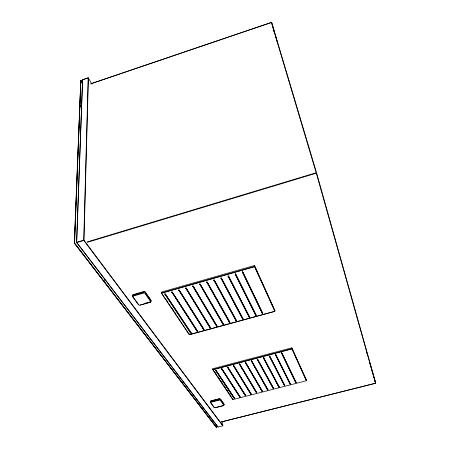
<?xml version="1.0" encoding="UTF-8"?>
<svg xmlns="http://www.w3.org/2000/svg" width="450" height="450" viewBox="0 0 450 450"><rect width="100%" height="100%" fill="white"/><g stroke="black" fill="none" stroke-linecap="round" stroke-linejoin="round"><path stroke-width="0.67" d="M104.732 282.15L104.67 278.561M83.745 240.002L88.189 77.94M83.981 240.058L88.38 78.002M76.607 242.291L82.536 79.999M76.686 242.139L82.597 79.847M74.334 243.096L79.785 105.244M79.768 105.131L80.876 80.286M74.582 243.023L79.903 105.204L74.43 243.084M79.976 105.064L80.882 80.258M132.306 295.301L144.321 291.864M210.341 401.558L219.881 399.111M82.778 79.678L88.02 77.889M82.839 79.706L88.087 77.918M90.416 83.88L271.046 22.523M91.192 83.7L271.069 22.607M76.894 242.252L83.526 240.244M76.972 242.482L83.599 240.48M87.199 241.903L315.743 172.868M87.334 242.325L315.872 173.317M132.812 294.705L143.921 291.459M132.84 295.605L143.82 292.461M133.014 296.156L143.994 293.017M161.73 291.994L254.076 265.641M161.792 292.882L254.216 266.563M161.876 293.158L254.301 266.85M164.886 293.991L165.274 293.878L191.194 332.904L190.856 333.219L164.886 293.991L190.856 333.219M171.81 292.022L172.204 291.909L197.606 331.155L197.263 331.47L171.81 292.022L197.263 331.47M178.763 290.048L179.156 289.935L204.03 329.394L203.692 329.709L178.763 290.048L203.692 329.709M185.737 288.062L186.131 287.949L210.482 327.634L210.139 327.949L185.737 288.062L210.139 327.949M192.735 286.076L193.129 285.964L216.945 325.862L216.607 326.177L192.735 286.076L216.607 326.177M199.755 284.079L200.149 283.967L223.436 324.09L223.093 324.405L199.755 284.079L223.093 324.405M206.797 282.077L207.197 281.964L229.939 322.312L229.601 322.627L206.797 282.077L229.601 322.627M213.862 280.069L214.262 279.956L236.464 320.529L236.132 320.844L213.862 280.069L236.132 320.844M220.95 278.049L221.355 277.937L243.011 318.735L242.674 319.05L220.95 278.049L242.674 319.05M228.066 276.03L228.465 275.918L249.576 316.941L249.244 317.256L228.066 276.03L249.244 317.256M235.198 273.999L235.603 273.887L256.162 315.141L255.831 315.456L235.198 273.999L255.831 315.456M242.359 271.963L242.764 271.851L262.766 313.335L262.434 313.65L242.359 271.963L262.434 313.65M164.897 294.216L165.291 294.103L191.216 333.118M171.833 292.247L172.221 292.134L197.629 331.369M178.785 290.267L179.179 290.154L204.058 329.608M185.76 288.287L186.154 288.174L210.504 327.848M192.757 286.296L193.157 286.183L216.973 326.081M199.778 284.299L200.177 284.186L223.464 324.304M206.826 282.296L207.225 282.184L229.972 322.526M213.891 280.288L214.29 280.176L236.498 320.743M220.984 278.274L221.383 278.162L243.045 318.949M228.099 276.249L228.499 276.137L249.615 317.154M235.237 274.224L235.643 274.106L256.202 315.354M242.398 272.188L242.803 272.07L262.811 313.549M145.254 303.238L147.279 302.664M148.624 302.282L150.643 301.708M139.832 305.128L150.609 302.074M139.686 305.241L150.474 302.186M190.834 333.006L191.194 332.904M197.241 331.251L197.606 331.155M203.67 329.496L204.03 329.394M210.116 327.735L210.482 327.634M216.579 325.963L216.945 325.862M223.065 324.191L223.436 324.09M229.573 322.414L229.939 322.312M236.098 320.631L236.464 320.529M242.64 318.836L243.011 318.735M249.204 317.042L249.576 316.941M255.791 315.242L256.162 315.141M262.395 313.436L262.766 313.335M189.714 334.558L274.596 311.372M189.664 334.626L274.579 311.428M213.013 368.668L291.454 347.918M213.114 369.489L291.617 348.801M213.182 369.714L291.684 349.031M215.618 370.271L215.955 370.187L234.585 398.233L234.298 398.509L215.618 370.271L234.298 398.509M221.524 368.719L221.861 368.629L240.109 396.821L239.822 397.103L221.524 368.719L239.822 397.103M227.447 367.161L227.779 367.071L245.644 395.409L245.357 395.685L227.447 367.161L245.357 395.685M233.381 365.597L233.719 365.507L251.196 393.992L250.909 394.267L233.381 365.597L250.909 394.267M239.338 364.027L239.676 363.943L256.759 392.569L256.477 392.844L239.338 364.027L256.477 392.844M245.306 362.458L245.644 362.368L262.339 391.14L262.058 391.421L245.306 362.458L262.058 391.421M251.291 360.883L251.634 360.793L267.936 389.711L267.649 389.987L251.291 360.883L267.649 389.987M257.299 359.303L257.636 359.213L273.544 388.277L273.262 388.558L257.299 359.303L273.262 388.558M263.317 357.716L263.661 357.626L279.163 386.843L278.882 387.118L263.317 357.716L278.882 387.118M269.353 356.13L269.696 356.04L284.805 385.402L284.524 385.678L269.353 356.13L284.524 385.678M275.406 354.538L275.749 354.448L290.452 383.957L290.177 384.233L275.406 354.538L290.177 384.233M281.475 352.941L281.824 352.851L296.123 382.506L295.841 382.787L281.475 352.941L295.841 382.787M215.646 370.479L215.977 370.389L234.613 398.43M221.552 368.921L221.884 368.837L240.137 397.018M227.475 367.363L227.807 367.279L245.672 395.606M233.409 365.799L233.747 365.715L251.224 394.189M239.366 364.236L239.704 364.146L256.793 392.766M245.34 362.661L245.678 362.576L262.373 391.337M251.325 361.086L251.668 360.996L267.969 389.908M257.332 359.505L257.67 359.421L273.577 388.474M263.351 357.924L263.694 357.834L279.202 387.039M269.392 356.332L269.736 356.243L284.839 385.599M275.445 354.741L275.788 354.651L290.498 384.154M281.52 353.143L281.863 353.053L296.162 382.702M210.78 400.905L219.476 398.672M210.713 401.057L219.42 398.824M210.797 401.844L219.516 399.617M210.932 402.272L219.645 400.039M234.27 398.312L234.585 398.233M239.794 396.906L240.109 396.821M245.329 395.488L245.644 395.409M250.881 394.071L251.196 393.992M256.444 392.647L256.759 392.569M262.024 391.224L262.339 391.14M267.615 389.79L267.936 389.711M273.223 388.361L273.544 388.277M278.848 386.921L279.163 386.843M284.484 385.481L284.805 385.402M290.137 384.036L290.452 383.957M295.802 382.59L296.123 382.506M233.162 399.521L306.174 380.807M215.066 407.666L222.998 405.647M215.004 407.818L223.599 405.636M221.119 421.942L375.227 383.282M221.074 422.055L375.261 383.377M218.199 427.022L222.705 425.841M220.281 399.173L224.224 404.775M138.42 304.47L138.769 304.723M144.866 291.977L151.324 301.162M104.552 282.201L74.453 243.163M79.897 105.227L81.816 108.236M74.368 243.203L104.456 282.178M104.529 282.313L216.512 427.494M74.616 243.129L104.591 282.206M104.76 282.246L216.607 427.466M104.647 282.336L216.579 427.5L216.214 424.699M76.866 242.691L218.008 426.994M76.708 242.612L217.884 426.915M84.082 240.379L222.885 425.672M83.919 240.553L222.789 425.801M132.294 295.493L133.127 296.623M138.96 305.094L132.086 295.633M214.464 407.745L210.139 401.771M132.322 296.387L138.572 304.875M210.319 402.351L214.132 407.531M144.737 293.175L150.784 301.748M220.191 400.123L223.881 405.349M145.058 291.836L151.093 300.42M220.365 398.964L224.049 404.201M144.658 291.617L146.273 293.906M147.077 295.054L150.699 300.201M220.393 399.274L221.867 401.372M222.604 402.418L223.712 403.993M145.102 292.731L151.144 301.309M220.461 399.752L224.145 404.983M166.511 299.931L167.676 301.674M172.344 308.638L173.121 309.797M175.067 312.699L175.843 313.864M212.754 368.955L213.536 370.119M215.089 372.442L216.259 374.186M217.817 376.509L219.763 379.418M220.933 381.161L222.491 383.484M223.656 385.228L225.214 387.551M226.772 389.874L227.942 391.618M229.494 393.941L230.664 395.685M161.719 293.389L189.338 334.564M213.036 369.883L232.892 399.482M161.516 293.276L189.146 334.451M212.85 369.776L232.718 399.381M80.004 105.154L81.821 108.157M80.933 80.28L82.699 83.312M82.288 82.71L80.82 80.319L79.853 105.103M80.775 80.359L82.187 82.783M80.972 80.291L82.738 83.323M88.341 78.002L91.935 84.144M254.655 265.832L274.753 310.168M291.938 348.081L306.298 379.761M254.424 265.731L274.922 311.017M291.735 347.974L306.467 380.543M254.649 266.934L274.77 311.226M291.971 349.088L306.343 380.728M271.755 22.736L316.468 172.558M271.446 22.601L316.086 172.429M366.491 351.787L367.088 353.807M369.27 361.226L370.266 364.596M370.659 365.946L375.626 382.804M373.258 375.536L373.854 377.556M374.647 380.256L375.244 382.275M271.789 22.843L274.86 33.643M275.248 34.993L276.204 38.368M276.593 39.718L277.554 43.093M273.803 30.887L274.382 32.912M316.648 173.171L375.666 382.933M316.395 173.492L375.508 383.175M306.382 380.053L306.473 380.447M306.259 380.166L306.343 380.559M291.926 348.165L292.011 348.576M291.718 348.126L291.803 348.536M274.854 310.517L274.939 310.944M274.719 310.669L274.804 311.096M254.621 265.888L254.706 266.332M254.368 265.826L254.447 266.265M232.701 398.88L232.757 399.274M222.401 421.419L222.834 425.661M212.816 368.933L212.867 369.343M212.709 369.051L212.754 369.461M216.332 424.648L216.63 427.421M216.242 425.379L216.484 427.438M189.411 333.984L189.45 334.412M189.169 333.939L189.214 334.367M161.482 292.292L161.516 292.736M161.37 292.455L161.398 292.905"/></g></svg>
